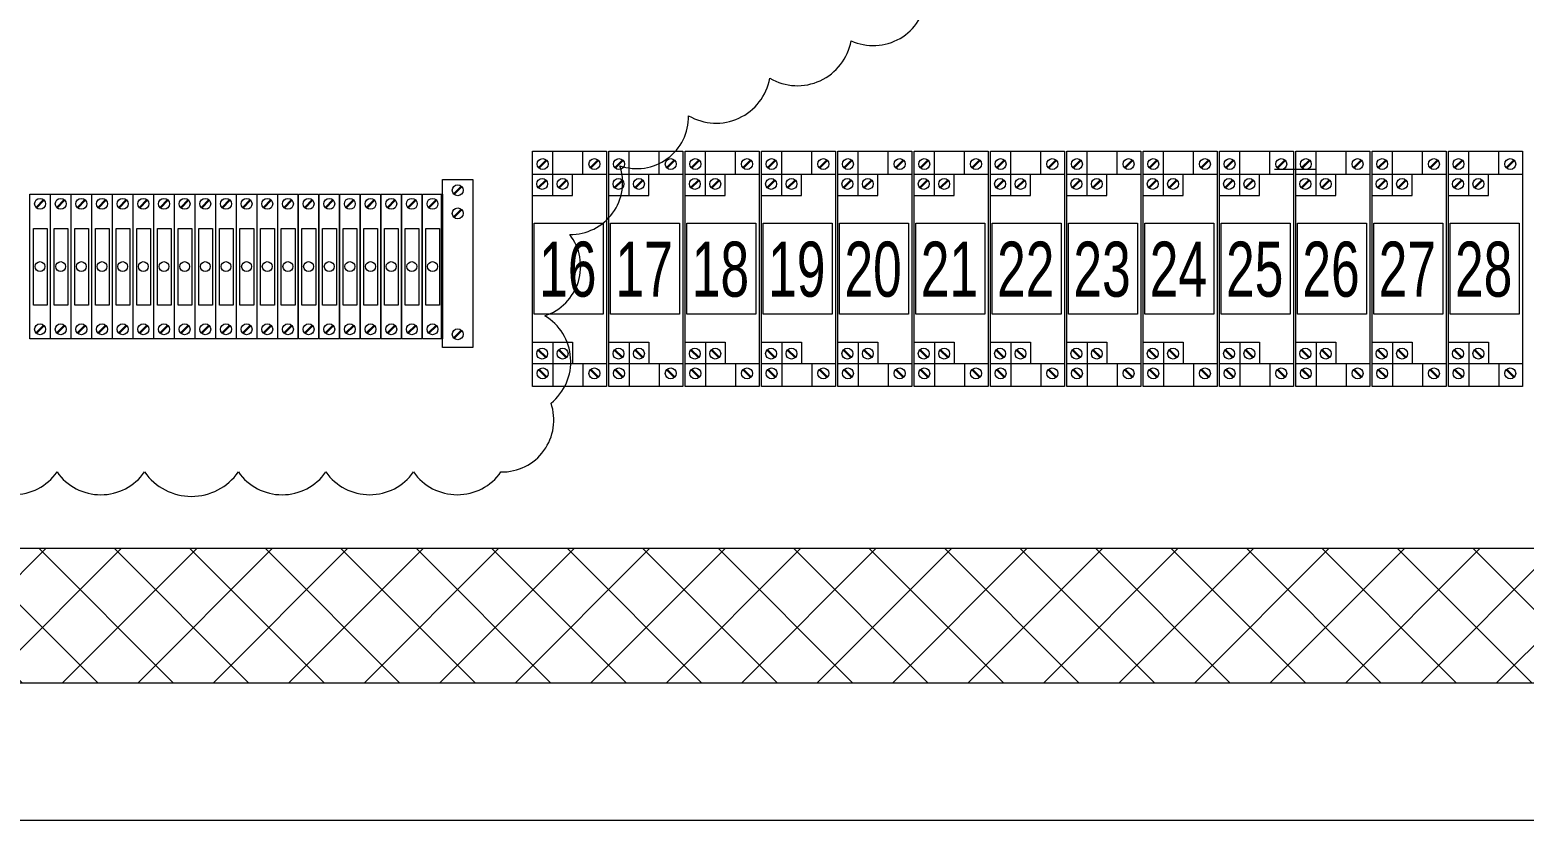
# Model space of a CAD drawing. Header units: millimetres. Extents: x 32626 to 72822, y 60047 to 123188.
# Drawn here: x 45107.3 to 45374, y 69076.9 to 69217.9 of the extents above; entities that cross this region are included whole.
import ezdxf

# ---------------------------------------------------------------- set-up
doc = ezdxf.new("R2010")
doc.units = ezdxf.units.MM
doc.header["$LTSCALE"] = 10
doc.layers.add('1轮廓实线层', color=7, linetype='Continuous', lineweight=18)
doc.layers.add('6文字层', color=3, linetype='Continuous', lineweight=18)
doc.styles.add('样式 1', font='SIMYOU.TTF', dxfattribs={"width": 0.75})

msp = doc.modelspace()

# ---------------------------------------------------------------- hatches: boundary and pattern name
at = {"layer": '1轮廓实线层'}
h = msp.add_hatch(dxfattribs=at)
h.set_pattern_fill('ANSI37', color=256, scale=3, style=0)
h.set_pattern_definition([(45, (13413.753, 2082.644), (-6.7351921, 6.7351921), []), (135, (13413.753, 2082.644), (-6.7351921, -6.7351921), [])])
h.paths.add_polyline_path([(44837.98, 69101.35), (44837.98, 69496.47), (45571.45, 69496.47), (45571.45, 69101.35)])
h.paths.add_polyline_path([(44861.4, 69473.08), (45548.03, 69473.08), (45548.03, 69365.07), (44861.4, 69365.07)], flags=16)
h.paths.add_polyline_path([(44861.38, 69341.07), (45548.05, 69341.07), (45548.05, 69251.07), (44861.38, 69251.07)], flags=16)
h.paths.add_polyline_path([(44861.38, 69227.07), (45548.05, 69227.07), (45548.05, 69125.35), (44861.38, 69125.35)], flags=16)

# ---------------------------------------------------------------- linework, layer by layer
at = {"layer": '1轮廓实线层', "lineweight": 13}
for p, q in [((45197.07, 69196.28), (45210.27, 69196.28)), ((45197.07, 69154.28), (45197.07, 69196.28)), ((45200.69, 69192.87), (45200.69, 69196.28)), ((45206.04, 69192.18), (45206.04, 69196.28)), ((45210.27, 69196.28), (45210.27, 69154.28)), ((45210.69, 69196.28), (45223.89, 69196.28)), ((45210.69, 69154.28), (45210.69, 69196.28)), ((45214.31, 69192.87), (45214.31, 69196.28)), ((45219.66, 69192.18), (45219.66, 69196.28)), ((45223.89, 69196.28), (45223.89, 69154.28)), ((45224.31, 69196.28), (45237.51, 69196.28)), ((45224.31, 69154.28), (45224.31, 69196.28)), ((45227.93, 69192.87), (45227.93, 69196.28)), ((45233.28, 69192.18), (45233.28, 69196.28)), ((45237.51, 69196.28), (45237.51, 69154.28)), ((45237.93, 69196.28), (45251.13, 69196.28)), ((45237.93, 69154.28), (45237.93, 69196.28)), ((45241.55, 69192.87), (45241.55, 69196.28)), ((45246.9, 69192.18), (45246.9, 69196.28)), ((45251.13, 69196.28), (45251.13, 69154.28)), ((45251.55, 69196.28), (45264.75, 69196.28)), ((45251.55, 69154.28), (45251.55, 69196.28)), ((45255.17, 69192.87), (45255.17, 69196.28)), ((45260.52, 69192.18), (45260.52, 69196.28)), ((45264.75, 69196.28), (45264.75, 69154.28)), ((45265.17, 69196.28), (45278.37, 69196.28)), ((45265.17, 69154.28), (45265.17, 69196.28)), ((45268.79, 69192.87), (45268.79, 69196.28)), ((45274.14, 69192.18), (45274.14, 69196.28)), ((45278.37, 69196.28), (45278.37, 69154.28)), ((45278.79, 69196.28), (45291.99, 69196.28)), ((45278.79, 69154.28), (45278.79, 69196.28)), ((45282.41, 69192.87), (45282.41, 69196.28)), ((45287.76, 69192.18), (45287.76, 69196.28)), ((45291.99, 69196.28), (45291.99, 69154.28)), ((45292.41, 69196.28), (45305.61, 69196.28)), ((45292.41, 69154.28), (45292.41, 69196.28)), ((45296.03, 69192.87), (45296.03, 69196.28)), ((45301.38, 69192.18), (45301.38, 69196.28)), ((45305.61, 69196.28), (45305.61, 69154.28)), ((45306.03, 69196.28), (45319.23, 69196.28)), ((45306.03, 69154.28), (45306.03, 69196.28)), ((45309.65, 69192.87), (45309.65, 69196.28)), ((45315, 69192.18), (45315, 69196.28)), ((45319.23, 69196.28), (45319.23, 69154.28)), ((45319.65, 69196.28), (45332.85, 69196.28)), ((45319.65, 69154.28), (45319.65, 69196.28)), ((45323.27, 69192.87), (45323.27, 69196.28)), ((45328.62, 69192.18), (45328.62, 69196.28)), ((45332.85, 69196.28), (45332.85, 69154.28)), ((45333.27, 69196.28), (45346.47, 69196.28)), ((45333.27, 69154.28), (45333.27, 69196.28)), ((45336.89, 69192.87), (45336.89, 69196.28)), ((45342.24, 69192.18), (45342.24, 69196.28)), ((45346.47, 69196.28), (45346.47, 69154.28)), ((45346.89, 69196.28), (45360.09, 69196.28)), ((45346.89, 69154.28), (45346.89, 69196.28)), ((45350.51, 69192.87), (45350.51, 69196.28)), ((45355.86, 69192.18), (45355.86, 69196.28)), ((45360.09, 69196.28), (45360.09, 69154.28)), ((45360.51, 69196.28), (45373.71, 69196.28)), ((45360.51, 69154.28), (45360.51, 69196.28)), ((45364.13, 69192.87), (45364.13, 69196.28)), ((45369.48, 69192.18), (45369.48, 69196.28)), ((45373.71, 69196.28), (45373.71, 69154.28)), ((45198.11, 69193.34), (45199.49, 69194.71)), ((45198.23, 69193.21), (45199.61, 69194.59)), ((45207.34, 69193.34), (45208.72, 69194.71)), ((45207.46, 69193.21), (45208.84, 69194.59)), ((45211.73, 69193.34), (45213.11, 69194.71)), ((45211.85, 69193.21), (45213.23, 69194.59)), ((45220.96, 69193.34), (45222.34, 69194.71)), ((45221.08, 69193.21), (45222.46, 69194.59)), ((45225.35, 69193.34), (45226.73, 69194.71)), ((45225.47, 69193.21), (45226.85, 69194.59)), ((45234.58, 69193.34), (45235.96, 69194.71)), ((45234.7, 69193.21), (45236.08, 69194.59)), ((45238.97, 69193.34), (45240.35, 69194.71)), ((45239.09, 69193.21), (45240.47, 69194.59)), ((45248.2, 69193.34), (45249.58, 69194.71)), ((45248.32, 69193.21), (45249.7, 69194.59)), ((45252.59, 69193.34), (45253.97, 69194.71)), ((45252.71, 69193.21), (45254.09, 69194.59)), ((45261.82, 69193.34), (45263.2, 69194.71)), ((45261.94, 69193.21), (45263.32, 69194.59)), ((45266.21, 69193.34), (45267.59, 69194.71)), ((45266.33, 69193.21), (45267.71, 69194.59)), ((45275.44, 69193.34), (45276.82, 69194.71)), ((45275.56, 69193.21), (45276.94, 69194.59)), ((45279.83, 69193.34), (45281.21, 69194.71)), ((45279.95, 69193.21), (45281.33, 69194.59)), ((45289.06, 69193.34), (45290.44, 69194.71)), ((45289.18, 69193.21), (45290.56, 69194.59)), ((45293.45, 69193.34), (45294.83, 69194.71)), ((45293.57, 69193.21), (45294.95, 69194.59)), ((45302.68, 69193.34), (45304.06, 69194.71)), ((45302.8, 69193.21), (45304.18, 69194.59)), ((45307.07, 69193.34), (45308.45, 69194.71)), ((45307.19, 69193.21), (45308.57, 69194.59)), ((45316.3, 69193.34), (45317.68, 69194.71)), ((45316.42, 69193.21), (45317.8, 69194.59)), ((45320.69, 69193.34), (45322.07, 69194.71)), ((45320.81, 69193.21), (45322.19, 69194.59)), ((45329.92, 69193.34), (45331.3, 69194.71)), ((45330.04, 69193.21), (45331.42, 69194.59)), ((45334.31, 69193.34), (45335.69, 69194.71)), ((45334.43, 69193.21), (45335.81, 69194.59)), ((45343.54, 69193.34), (45344.92, 69194.71)), ((45343.66, 69193.21), (45345.04, 69194.59)), ((45347.93, 69193.34), (45349.31, 69194.71)), ((45348.05, 69193.21), (45349.43, 69194.59)), ((45357.16, 69193.34), (45358.54, 69194.71)), ((45357.28, 69193.21), (45358.66, 69194.59)), ((45361.55, 69193.34), (45362.93, 69194.71)), ((45361.67, 69193.21), (45363.05, 69194.59)), ((45370.78, 69193.34), (45372.16, 69194.71)), ((45370.9, 69193.21), (45372.28, 69194.59)), ((45181, 69191.21), (45186.4, 69191.21)), ((45181, 69161.21), (45181, 69191.21)), ((45186.4, 69191.21), (45186.4, 69161.21)), ((45197.07, 69192.18), (45210.27, 69192.18)), ((45198.02, 69189.79), (45199.4, 69191.17)), ((45198.14, 69189.67), (45199.52, 69191.05)), ((45200.69, 69188.37), (45200.69, 69192.87)), ((45201.66, 69189.79), (45203.04, 69191.17)), ((45201.78, 69189.67), (45203.16, 69191.05)), ((45204.19, 69188.37), (45204.19, 69192.18)), ((45210.69, 69192.18), (45223.89, 69192.18)), ((45211.64, 69189.79), (45213.02, 69191.17)), ((45211.76, 69189.67), (45213.14, 69191.05)), ((45214.31, 69188.37), (45214.31, 69192.87)), ((45215.28, 69189.79), (45216.66, 69191.17)), ((45215.4, 69189.67), (45216.78, 69191.05)), ((45217.81, 69188.37), (45217.81, 69192.18)), ((45224.31, 69192.18), (45237.51, 69192.18)), ((45225.26, 69189.79), (45226.64, 69191.17)), ((45225.38, 69189.67), (45226.76, 69191.05)), ((45227.93, 69188.37), (45227.93, 69192.87)), ((45228.9, 69189.79), (45230.28, 69191.17)), ((45229.02, 69189.67), (45230.4, 69191.05)), ((45231.43, 69188.37), (45231.43, 69192.18)), ((45237.93, 69192.18), (45251.13, 69192.18)), ((45238.88, 69189.79), (45240.26, 69191.17)), ((45239, 69189.67), (45240.38, 69191.05)), ((45241.55, 69188.37), (45241.55, 69192.87)), ((45242.52, 69189.79), (45243.9, 69191.17)), ((45242.64, 69189.67), (45244.02, 69191.05)), ((45245.05, 69188.37), (45245.05, 69192.18)), ((45251.55, 69192.18), (45264.75, 69192.18)), ((45252.5, 69189.79), (45253.88, 69191.17)), ((45252.62, 69189.67), (45254, 69191.05)), ((45255.17, 69188.37), (45255.17, 69192.87)), ((45256.14, 69189.79), (45257.52, 69191.17)), ((45256.26, 69189.67), (45257.64, 69191.05)), ((45258.67, 69188.37), (45258.67, 69192.18)), ((45265.17, 69192.18), (45278.37, 69192.18)), ((45266.12, 69189.79), (45267.5, 69191.17)), ((45266.24, 69189.67), (45267.62, 69191.05)), ((45268.79, 69188.37), (45268.79, 69192.87)), ((45269.76, 69189.79), (45271.14, 69191.17)), ((45269.88, 69189.67), (45271.26, 69191.05)), ((45272.29, 69188.37), (45272.29, 69192.18)), ((45278.79, 69192.18), (45291.99, 69192.18)), ((45279.74, 69189.79), (45281.12, 69191.17)), ((45279.86, 69189.67), (45281.24, 69191.05)), ((45282.41, 69188.37), (45282.41, 69192.87)), ((45283.38, 69189.79), (45284.76, 69191.17)), ((45283.5, 69189.67), (45284.88, 69191.05)), ((45285.91, 69188.37), (45285.91, 69192.18)), ((45292.41, 69192.18), (45305.61, 69192.18)), ((45293.36, 69189.79), (45294.74, 69191.17)), ((45293.48, 69189.67), (45294.86, 69191.05)), ((45296.03, 69188.37), (45296.03, 69192.87)), ((45297, 69189.79), (45298.38, 69191.17)), ((45297.12, 69189.67), (45298.5, 69191.05)), ((45299.53, 69188.37), (45299.53, 69192.18)), ((45306.03, 69192.18), (45319.23, 69192.18)), ((45306.98, 69189.79), (45308.36, 69191.17)), ((45307.1, 69189.67), (45308.48, 69191.05)), ((45309.65, 69188.37), (45309.65, 69192.87)), ((45310.62, 69189.79), (45312, 69191.17)), ((45310.74, 69189.67), (45312.12, 69191.05)), ((45313.15, 69188.37), (45313.15, 69192.18)), ((45319.65, 69192.18), (45332.85, 69192.18)), ((45320.6, 69189.79), (45321.98, 69191.17)), ((45320.72, 69189.67), (45322.1, 69191.05)), ((45323.27, 69188.37), (45323.27, 69192.87)), ((45324.24, 69189.79), (45325.62, 69191.17)), ((45324.36, 69189.67), (45325.74, 69191.05)), ((45326.78, 69188.37), (45326.78, 69192.18)), ((45334.89, 69192.96), (45329.49, 69192.96)), ((45335.64, 69192.96), (45330.24, 69192.96)), ((45336.86, 69192.96), (45331.46, 69192.96)), ((45333.27, 69192.18), (45346.47, 69192.18)), ((45334.22, 69189.79), (45335.6, 69191.17)), ((45334.34, 69189.67), (45335.72, 69191.05)), ((45336.89, 69188.37), (45336.89, 69192.87)), ((45337.86, 69189.79), (45339.24, 69191.17)), ((45337.98, 69189.67), (45339.36, 69191.05)), ((45340.4, 69188.37), (45340.4, 69192.18)), ((45346.89, 69192.18), (45360.09, 69192.18)), ((45347.84, 69189.79), (45349.22, 69191.17)), ((45347.96, 69189.67), (45349.34, 69191.05)), ((45350.51, 69188.37), (45350.51, 69192.87)), ((45351.48, 69189.79), (45352.86, 69191.17)), ((45351.6, 69189.67), (45352.98, 69191.05)), ((45354.02, 69188.37), (45354.02, 69192.18)), ((45360.51, 69192.18), (45373.71, 69192.18)), ((45361.46, 69189.79), (45362.84, 69191.17)), ((45361.58, 69189.67), (45362.96, 69191.05)), ((45364.13, 69188.37), (45364.13, 69192.87)), ((45365.1, 69189.79), (45366.48, 69191.17)), ((45365.22, 69189.67), (45366.6, 69191.05)), ((45367.64, 69188.37), (45367.64, 69192.18)), ((45107.36, 69162.77), (45107.36, 69188.57)), ((45107.36, 69188.57), (45110.96, 69188.57)), ((45107.36, 69162.77), (45107.36, 69188.57)), ((45110.96, 69188.57), (45110.96, 69162.77)), ((45111.05, 69188.57), (45114.65, 69188.57)), ((45111.05, 69162.77), (45111.05, 69188.57)), ((45114.65, 69188.57), (45114.65, 69162.77)), ((45114.73, 69188.57), (45118.33, 69188.57)), ((45114.73, 69162.77), (45114.73, 69188.57)), ((45118.33, 69188.57), (45118.33, 69162.77)), ((45118.42, 69188.57), (45122.02, 69188.57)), ((45118.42, 69162.77), (45118.42, 69188.57)), ((45122.02, 69188.57), (45122.02, 69162.77)), ((45122.11, 69188.57), (45125.71, 69188.57)), ((45122.11, 69162.77), (45122.11, 69188.57)), ((45125.71, 69188.57), (45125.71, 69162.77)), ((45125.79, 69188.57), (45129.39, 69188.57)), ((45125.79, 69162.77), (45125.79, 69188.57)), ((45129.39, 69188.57), (45129.39, 69162.77)), ((45129.48, 69188.57), (45133.08, 69188.57)), ((45129.48, 69162.77), (45129.48, 69188.57)), ((45133.08, 69188.57), (45133.08, 69162.77)), ((45133.16, 69188.57), (45136.76, 69188.57)), ((45133.16, 69162.77), (45133.16, 69188.57)), ((45136.76, 69188.57), (45136.76, 69162.77)), ((45136.85, 69188.57), (45140.45, 69188.57)), ((45136.85, 69162.77), (45136.85, 69188.57)), ((45140.45, 69188.57), (45140.45, 69162.77)), ((45140.54, 69188.57), (45144.14, 69188.57)), ((45140.54, 69162.77), (45140.54, 69188.57)), ((45144.14, 69188.57), (45144.14, 69162.77)), ((45144.22, 69188.57), (45147.82, 69188.57)), ((45144.22, 69162.77), (45144.22, 69188.57)), ((45147.82, 69188.57), (45147.82, 69162.77)), ((45147.91, 69188.57), (45151.51, 69188.57)), ((45147.91, 69162.77), (45147.91, 69188.57)), ((45151.51, 69188.57), (45151.51, 69162.77)), ((45151.59, 69188.57), (45155.19, 69188.57)), ((45151.59, 69162.77), (45151.59, 69188.57)), ((45155.19, 69188.57), (45155.19, 69162.77)), ((45155.28, 69188.57), (45158.88, 69188.57)), ((45155.28, 69162.77), (45155.28, 69188.57)), ((45158.88, 69188.57), (45158.88, 69162.77)), ((45158.97, 69188.57), (45162.57, 69188.57)), ((45158.97, 69162.77), (45158.97, 69188.57)), ((45162.57, 69188.57), (45162.57, 69162.77)), ((45162.65, 69188.57), (45166.25, 69188.57)), ((45162.65, 69162.77), (45162.65, 69188.57)), ((45166.25, 69188.57), (45166.25, 69162.77)), ((45166.34, 69188.57), (45169.94, 69188.57)), ((45166.34, 69162.77), (45166.34, 69188.57)), ((45169.94, 69188.57), (45169.94, 69162.77)), ((45170.03, 69188.57), (45173.63, 69188.57)), ((45170.03, 69162.77), (45170.03, 69188.57)), ((45173.63, 69188.57), (45173.63, 69162.77)), ((45173.71, 69188.57), (45177.31, 69188.57)), ((45173.71, 69162.77), (45173.71, 69188.57)), ((45177.31, 69188.57), (45177.31, 69162.77)), ((45177.4, 69188.57), (45181, 69188.57)), ((45177.4, 69162.77), (45177.4, 69188.57)), ((45180.8, 69162.77), (45180.8, 69188.57)), ((45181, 69188.57), (45181, 69162.77)), ((45182.95, 69188.65), (45184.33, 69190.03)), ((45183.07, 69188.53), (45184.45, 69189.91)), ((45197.07, 69188.37), (45204.19, 69188.37)), ((45210.69, 69188.37), (45217.81, 69188.37)), ((45224.31, 69188.37), (45231.43, 69188.37)), ((45237.93, 69188.37), (45245.05, 69188.37)), ((45251.55, 69188.37), (45258.67, 69188.37)), ((45265.17, 69188.37), (45272.29, 69188.37)), ((45278.79, 69188.37), (45285.91, 69188.37)), ((45292.41, 69188.37), (45299.53, 69188.37)), ((45306.03, 69188.37), (45313.15, 69188.37)), ((45319.65, 69188.37), (45326.78, 69188.37)), ((45333.27, 69188.37), (45340.4, 69188.37)), ((45346.89, 69188.37), (45354.02, 69188.37)), ((45360.51, 69188.37), (45367.64, 69188.37)), ((45108.41, 69186.23), (45109.79, 69187.61)), ((45108.53, 69186.11), (45109.91, 69187.49)), ((45112.1, 69186.23), (45113.48, 69187.61)), ((45112.22, 69186.11), (45113.6, 69187.49)), ((45115.78, 69186.23), (45117.16, 69187.61)), ((45115.9, 69186.11), (45117.28, 69187.49)), ((45119.47, 69186.23), (45120.85, 69187.61)), ((45119.59, 69186.11), (45120.97, 69187.49)), ((45123.16, 69186.23), (45124.53, 69187.61)), ((45123.28, 69186.11), (45124.66, 69187.49)), ((45126.84, 69186.23), (45128.22, 69187.61)), ((45126.96, 69186.11), (45128.34, 69187.49)), ((45130.53, 69186.23), (45131.91, 69187.61)), ((45130.65, 69186.11), (45132.03, 69187.49)), ((45134.21, 69186.23), (45135.59, 69187.61)), ((45134.34, 69186.11), (45135.71, 69187.49)), ((45137.9, 69186.23), (45139.28, 69187.61)), ((45138.02, 69186.11), (45139.4, 69187.49)), ((45141.59, 69186.23), (45142.97, 69187.61)), ((45141.71, 69186.11), (45143.09, 69187.49)), ((45145.27, 69186.23), (45146.65, 69187.61)), ((45145.39, 69186.11), (45146.77, 69187.49)), ((45148.96, 69186.23), (45150.34, 69187.61)), ((45149.08, 69186.11), (45150.46, 69187.49)), ((45152.64, 69186.23), (45154.02, 69187.61)), ((45152.77, 69186.11), (45154.14, 69187.49)), ((45156.33, 69186.23), (45157.71, 69187.61)), ((45156.45, 69186.11), (45157.83, 69187.49)), ((45160.02, 69186.23), (45161.4, 69187.61)), ((45160.14, 69186.11), (45161.52, 69187.49)), ((45163.7, 69186.23), (45165.08, 69187.61)), ((45163.82, 69186.11), (45165.2, 69187.49)), ((45167.39, 69186.23), (45168.77, 69187.61)), ((45167.51, 69186.11), (45168.89, 69187.49)), ((45171.08, 69186.23), (45172.45, 69187.61)), ((45171.2, 69186.11), (45172.58, 69187.49)), ((45174.76, 69186.23), (45176.14, 69187.61)), ((45174.88, 69186.11), (45176.26, 69187.49)), ((45178.45, 69186.23), (45179.83, 69187.61)), ((45178.57, 69186.11), (45179.95, 69187.49)), ((45182.95, 69184.53), (45184.33, 69185.9)), ((45183.07, 69184.4), (45184.45, 69185.78)), ((45108.41, 69163.85), (45109.79, 69165.23)), ((45108.53, 69163.73), (45109.91, 69165.11)), ((45112.1, 69163.85), (45113.48, 69165.23)), ((45112.22, 69163.73), (45113.6, 69165.11)), ((45115.78, 69163.85), (45117.16, 69165.23)), ((45115.9, 69163.73), (45117.28, 69165.11)), ((45119.47, 69163.85), (45120.85, 69165.23)), ((45119.59, 69163.73), (45120.97, 69165.11)), ((45123.16, 69163.85), (45124.53, 69165.23)), ((45123.28, 69163.73), (45124.66, 69165.11)), ((45126.84, 69163.85), (45128.22, 69165.23)), ((45126.96, 69163.73), (45128.34, 69165.11)), ((45130.53, 69163.85), (45131.91, 69165.23)), ((45130.65, 69163.73), (45132.03, 69165.11)), ((45134.21, 69163.85), (45135.59, 69165.23)), ((45134.34, 69163.73), (45135.71, 69165.11)), ((45137.9, 69163.85), (45139.28, 69165.23)), ((45138.02, 69163.73), (45139.4, 69165.11)), ((45141.59, 69163.85), (45142.97, 69165.23)), ((45141.71, 69163.73), (45143.09, 69165.11)), ((45145.27, 69163.85), (45146.65, 69165.23)), ((45145.39, 69163.73), (45146.77, 69165.11)), ((45148.96, 69163.85), (45150.34, 69165.23)), ((45149.08, 69163.73), (45150.46, 69165.11)), ((45152.64, 69163.85), (45154.02, 69165.23)), ((45152.77, 69163.73), (45154.14, 69165.11)), ((45156.33, 69163.85), (45157.71, 69165.23)), ((45156.45, 69163.73), (45157.83, 69165.11)), ((45160.02, 69163.85), (45161.4, 69165.23)), ((45160.14, 69163.73), (45161.52, 69165.11)), ((45163.7, 69163.85), (45165.08, 69165.23)), ((45163.82, 69163.73), (45165.2, 69165.11)), ((45167.39, 69163.85), (45168.77, 69165.23)), ((45167.51, 69163.73), (45168.89, 69165.11)), ((45171.08, 69163.85), (45172.45, 69165.23)), ((45171.2, 69163.73), (45172.58, 69165.11)), ((45174.76, 69163.85), (45176.14, 69165.23)), ((45174.88, 69163.73), (45176.26, 69165.11)), ((45178.45, 69163.85), (45179.83, 69165.23)), ((45178.57, 69163.73), (45179.95, 69165.11)), ((45182.95, 69162.96), (45184.33, 69164.34)), ((45183.07, 69162.84), (45184.45, 69164.22)), ((45110.96, 69162.77), (45107.36, 69162.77)), ((45114.65, 69162.77), (45111.05, 69162.77)), ((45118.33, 69162.77), (45114.73, 69162.77)), ((45122.02, 69162.77), (45118.42, 69162.77)), ((45125.71, 69162.77), (45122.11, 69162.77)), ((45129.39, 69162.77), (45125.79, 69162.77)), ((45133.08, 69162.77), (45129.48, 69162.77)), ((45136.76, 69162.77), (45133.16, 69162.77)), ((45140.45, 69162.77), (45136.85, 69162.77)), ((45144.14, 69162.77), (45140.54, 69162.77)), ((45147.82, 69162.77), (45144.22, 69162.77)), ((45151.51, 69162.77), (45147.91, 69162.77)), ((45155.19, 69162.77), (45151.59, 69162.77)), ((45158.88, 69162.77), (45155.28, 69162.77)), ((45162.57, 69162.77), (45158.97, 69162.77)), ((45166.25, 69162.77), (45162.65, 69162.77)), ((45169.94, 69162.77), (45166.34, 69162.77)), ((45173.63, 69162.77), (45170.03, 69162.77)), ((45177.31, 69162.77), (45173.71, 69162.77)), ((45181, 69162.77), (45177.4, 69162.77)), ((45197.07, 69162.19), (45204.19, 69162.19)), ((45200.69, 69162.19), (45200.69, 69157.69)), ((45204.19, 69162.19), (45204.19, 69158.38)), ((45210.69, 69162.19), (45217.81, 69162.19)), ((45214.31, 69162.19), (45214.31, 69157.69)), ((45217.81, 69162.19), (45217.81, 69158.38)), ((45224.31, 69162.19), (45231.43, 69162.19)), ((45227.93, 69162.19), (45227.93, 69157.69)), ((45231.43, 69162.19), (45231.43, 69158.38)), ((45237.93, 69162.19), (45245.05, 69162.19)), ((45241.55, 69162.19), (45241.55, 69157.69)), ((45245.05, 69162.19), (45245.05, 69158.38)), ((45251.55, 69162.19), (45258.67, 69162.19)), ((45255.17, 69162.19), (45255.17, 69157.69)), ((45258.67, 69162.19), (45258.67, 69158.38)), ((45265.17, 69162.19), (45272.29, 69162.19)), ((45268.79, 69162.19), (45268.79, 69157.69)), ((45272.29, 69162.19), (45272.29, 69158.38)), ((45278.79, 69162.19), (45285.91, 69162.19)), ((45282.41, 69162.19), (45282.41, 69157.69)), ((45285.91, 69162.19), (45285.91, 69158.38)), ((45292.41, 69162.19), (45299.53, 69162.19)), ((45296.03, 69162.19), (45296.03, 69157.69)), ((45299.53, 69162.19), (45299.53, 69158.38)), ((45306.03, 69162.19), (45313.15, 69162.19)), ((45309.65, 69162.19), (45309.65, 69157.69)), ((45313.15, 69162.19), (45313.15, 69158.38)), ((45319.65, 69162.19), (45326.78, 69162.19)), ((45323.27, 69162.19), (45323.27, 69157.69)), ((45326.78, 69162.19), (45326.78, 69158.38)), ((45333.27, 69162.19), (45340.4, 69162.19)), ((45336.89, 69162.19), (45336.89, 69157.69)), ((45340.4, 69162.19), (45340.4, 69158.38)), ((45346.89, 69162.19), (45354.02, 69162.19)), ((45350.51, 69162.19), (45350.51, 69157.69)), ((45354.02, 69162.19), (45354.02, 69158.38)), ((45360.51, 69162.19), (45367.64, 69162.19)), ((45364.13, 69162.19), (45364.13, 69157.69)), ((45367.64, 69162.19), (45367.64, 69158.38)), ((45186.4, 69161.21), (45181, 69161.21)), ((45198.02, 69160.77), (45199.4, 69159.39)), ((45198.14, 69160.89), (45199.52, 69159.51)), ((45201.66, 69160.77), (45203.04, 69159.39)), ((45201.78, 69160.89), (45203.16, 69159.51)), ((45211.64, 69160.77), (45213.02, 69159.39)), ((45211.76, 69160.89), (45213.14, 69159.51)), ((45215.28, 69160.77), (45216.66, 69159.39)), ((45215.4, 69160.89), (45216.78, 69159.51)), ((45225.26, 69160.77), (45226.64, 69159.39)), ((45225.38, 69160.89), (45226.76, 69159.51)), ((45228.9, 69160.77), (45230.28, 69159.39)), ((45229.02, 69160.89), (45230.4, 69159.51)), ((45238.88, 69160.77), (45240.26, 69159.39)), ((45239, 69160.89), (45240.38, 69159.51)), ((45242.52, 69160.77), (45243.9, 69159.39)), ((45242.64, 69160.89), (45244.02, 69159.51)), ((45252.5, 69160.77), (45253.88, 69159.39)), ((45252.62, 69160.89), (45254, 69159.51)), ((45256.14, 69160.77), (45257.52, 69159.39)), ((45256.26, 69160.89), (45257.64, 69159.51)), ((45266.12, 69160.77), (45267.5, 69159.39)), ((45266.24, 69160.89), (45267.62, 69159.51)), ((45269.76, 69160.77), (45271.14, 69159.39)), ((45269.88, 69160.89), (45271.26, 69159.51)), ((45279.74, 69160.77), (45281.12, 69159.39)), ((45279.86, 69160.89), (45281.24, 69159.51)), ((45283.38, 69160.77), (45284.76, 69159.39)), ((45283.5, 69160.89), (45284.88, 69159.51)), ((45293.36, 69160.77), (45294.74, 69159.39)), ((45293.48, 69160.89), (45294.86, 69159.51)), ((45297, 69160.77), (45298.38, 69159.39)), ((45297.12, 69160.89), (45298.5, 69159.51)), ((45306.98, 69160.77), (45308.36, 69159.39)), ((45307.1, 69160.89), (45308.48, 69159.51)), ((45310.62, 69160.77), (45312, 69159.39)), ((45310.74, 69160.89), (45312.12, 69159.51)), ((45320.6, 69160.77), (45321.98, 69159.39)), ((45320.72, 69160.89), (45322.1, 69159.51)), ((45324.24, 69160.77), (45325.62, 69159.39)), ((45324.36, 69160.89), (45325.74, 69159.51)), ((45334.22, 69160.77), (45335.6, 69159.39)), ((45334.34, 69160.89), (45335.72, 69159.51)), ((45337.86, 69160.77), (45339.24, 69159.39)), ((45337.98, 69160.89), (45339.36, 69159.51)), ((45347.84, 69160.77), (45349.22, 69159.39)), ((45347.96, 69160.89), (45349.34, 69159.51)), ((45351.48, 69160.77), (45352.86, 69159.39)), ((45351.6, 69160.89), (45352.98, 69159.51)), ((45361.46, 69160.77), (45362.84, 69159.39)), ((45361.58, 69160.89), (45362.96, 69159.51)), ((45365.1, 69160.77), (45366.48, 69159.39)), ((45365.22, 69160.89), (45366.6, 69159.51)), ((45197.07, 69158.38), (45210.27, 69158.38)), ((45198.11, 69157.22), (45199.49, 69155.85)), ((45198.23, 69157.35), (45199.61, 69155.97)), ((45200.69, 69157.69), (45200.69, 69154.28)), ((45206.04, 69158.38), (45206.04, 69154.28)), ((45207.34, 69157.22), (45208.72, 69155.85)), ((45207.46, 69157.35), (45208.84, 69155.97)), ((45210.69, 69158.38), (45223.89, 69158.38)), ((45211.73, 69157.22), (45213.11, 69155.85)), ((45211.85, 69157.35), (45213.23, 69155.97)), ((45214.31, 69157.69), (45214.31, 69154.28)), ((45219.66, 69158.38), (45219.66, 69154.28)), ((45220.96, 69157.22), (45222.34, 69155.85)), ((45221.08, 69157.35), (45222.46, 69155.97)), ((45224.31, 69158.38), (45237.51, 69158.38)), ((45225.35, 69157.22), (45226.73, 69155.85)), ((45225.47, 69157.35), (45226.85, 69155.97)), ((45227.93, 69157.69), (45227.93, 69154.28)), ((45233.28, 69158.38), (45233.28, 69154.28)), ((45234.58, 69157.22), (45235.96, 69155.85)), ((45234.7, 69157.35), (45236.08, 69155.97)), ((45237.93, 69158.38), (45251.13, 69158.38)), ((45238.97, 69157.22), (45240.35, 69155.85)), ((45239.09, 69157.35), (45240.47, 69155.97)), ((45241.55, 69157.69), (45241.55, 69154.28)), ((45246.9, 69158.38), (45246.9, 69154.28)), ((45248.2, 69157.22), (45249.58, 69155.85)), ((45248.32, 69157.35), (45249.7, 69155.97)), ((45251.55, 69158.38), (45264.75, 69158.38)), ((45252.59, 69157.22), (45253.97, 69155.85)), ((45252.71, 69157.35), (45254.09, 69155.97)), ((45255.17, 69157.69), (45255.17, 69154.28)), ((45260.52, 69158.38), (45260.52, 69154.28)), ((45261.82, 69157.22), (45263.2, 69155.85)), ((45261.94, 69157.35), (45263.32, 69155.97)), ((45265.17, 69158.38), (45278.37, 69158.38)), ((45266.21, 69157.22), (45267.59, 69155.85)), ((45266.33, 69157.35), (45267.71, 69155.97)), ((45268.79, 69157.69), (45268.79, 69154.28)), ((45274.14, 69158.38), (45274.14, 69154.28)), ((45275.44, 69157.22), (45276.82, 69155.85)), ((45275.56, 69157.35), (45276.94, 69155.97)), ((45278.79, 69158.38), (45291.99, 69158.38)), ((45279.83, 69157.22), (45281.21, 69155.85)), ((45279.95, 69157.35), (45281.33, 69155.97)), ((45282.41, 69157.69), (45282.41, 69154.28)), ((45287.76, 69158.38), (45287.76, 69154.28)), ((45289.06, 69157.22), (45290.44, 69155.85)), ((45289.18, 69157.35), (45290.56, 69155.97)), ((45292.41, 69158.38), (45305.61, 69158.38)), ((45293.45, 69157.22), (45294.83, 69155.85)), ((45293.57, 69157.35), (45294.95, 69155.97)), ((45296.03, 69157.69), (45296.03, 69154.28)), ((45301.38, 69158.38), (45301.38, 69154.28)), ((45302.68, 69157.22), (45304.06, 69155.85)), ((45302.8, 69157.35), (45304.18, 69155.97)), ((45306.03, 69158.38), (45319.23, 69158.38)), ((45307.07, 69157.22), (45308.45, 69155.85)), ((45307.19, 69157.35), (45308.57, 69155.97)), ((45309.65, 69157.69), (45309.65, 69154.28)), ((45315, 69158.38), (45315, 69154.28)), ((45316.3, 69157.22), (45317.68, 69155.85)), ((45316.42, 69157.35), (45317.8, 69155.97)), ((45319.65, 69158.38), (45332.85, 69158.38)), ((45320.69, 69157.22), (45322.07, 69155.85)), ((45320.81, 69157.35), (45322.19, 69155.97)), ((45323.27, 69157.69), (45323.27, 69154.28)), ((45328.62, 69158.38), (45328.62, 69154.28)), ((45329.92, 69157.22), (45331.3, 69155.85)), ((45330.04, 69157.35), (45331.42, 69155.97)), ((45333.27, 69158.38), (45346.47, 69158.38)), ((45334.31, 69157.22), (45335.69, 69155.85)), ((45334.43, 69157.35), (45335.81, 69155.97)), ((45336.89, 69157.69), (45336.89, 69154.28)), ((45342.24, 69158.38), (45342.24, 69154.28)), ((45343.54, 69157.22), (45344.92, 69155.85)), ((45343.66, 69157.35), (45345.04, 69155.97)), ((45346.89, 69158.38), (45360.09, 69158.38)), ((45347.93, 69157.22), (45349.31, 69155.85)), ((45348.05, 69157.35), (45349.43, 69155.97)), ((45350.51, 69157.69), (45350.51, 69154.28)), ((45355.86, 69158.38), (45355.86, 69154.28)), ((45357.16, 69157.22), (45358.54, 69155.85)), ((45357.28, 69157.35), (45358.66, 69155.97)), ((45360.51, 69158.38), (45373.71, 69158.38)), ((45361.55, 69157.22), (45362.93, 69155.85)), ((45361.67, 69157.35), (45363.05, 69155.97)), ((45364.13, 69157.69), (45364.13, 69154.28)), ((45369.48, 69158.38), (45369.48, 69154.28)), ((45370.78, 69157.22), (45372.16, 69155.85)), ((45370.9, 69157.35), (45372.28, 69155.97)), ((45210.27, 69154.28), (45197.07, 69154.28)), ((45223.89, 69154.28), (45210.69, 69154.28)), ((45237.51, 69154.28), (45224.31, 69154.28)), ((45251.13, 69154.28), (45237.93, 69154.28)), ((45264.75, 69154.28), (45251.55, 69154.28)), ((45278.37, 69154.28), (45265.17, 69154.28)), ((45291.99, 69154.28), (45278.79, 69154.28)), ((45305.61, 69154.28), (45292.41, 69154.28)), ((45319.23, 69154.28), (45306.03, 69154.28)), ((45332.85, 69154.28), (45319.65, 69154.28)), ((45346.47, 69154.28), (45333.27, 69154.28)), ((45360.09, 69154.28), (45346.89, 69154.28)), ((45373.71, 69154.28), (45360.51, 69154.28))]:
    msp.add_line(p, q, dxfattribs=at)
at = {"layer": '1轮廓实线层'}
for p, q in [((45548.05, 69125.35), (44861.38, 69125.35)), ((45571.45, 69101.35), (44837.98, 69101.35)), ((44808.71, 69076.91), (45600.71, 69076.91))]:
    msp.add_line(p, q, dxfattribs=at)
at = {"layer": '1轮廓实线层', "color": 1}
msp.add_lwpolyline([(45096.57, 69139.03, 0.520567), (45112.19, 69139.03, 0.520567), (45112.19, 69139.03, 0.520567), (45127.82, 69139.03, 0.520567), (45127.82, 69139.03, 0.520567), (45144.55, 69139.03, 0.520567), (45144.55, 69139.03, 0.520567), (45160.18, 69139.03, 0.520567), (45160.18, 69139.03, 0.520567), (45175.8, 69139.03, 0.520567), (45175.8, 69139.03, 0.520567), (45191.42, 69139.03, 0.520567), (45191.42, 69139.03, 0.520567), (45200.35, 69151.29, 0.520567), (45200.35, 69151.29, 0.520567), (45199.23, 69166.9, 0.520567), (45199.23, 69166.9, 0.520567), (45203.69, 69181.4, 0.520567), (45203.69, 69181.4, 0.520567), (45212.62, 69193.66, 0.520567), (45212.62, 69193.66, 0.520567), (45224.9, 69202.58, 0.520567), (45224.9, 69202.58, 0.520567), (45239.4, 69209.27, 0.520567), (45239.4, 69209.27, 0.520567), (45253.91, 69215.96, 0.520567), (45253.91, 69215.96, 0.520567), (45267.3, 69223.77, 0.520567)], format="xyb", dxfattribs=at)
at = {"layer": '1轮廓实线层', "lineweight": 13}
for points in [[(45197.36, 69183.39), (45209.67, 69183.39), (45209.67, 69167.17), (45197.36, 69167.17)], [(45210.98, 69183.39), (45223.29, 69183.39), (45223.29, 69167.17), (45210.98, 69167.17)], [(45224.6, 69183.39), (45236.91, 69183.39), (45236.91, 69167.17), (45224.6, 69167.17)], [(45238.22, 69183.39), (45250.53, 69183.39), (45250.53, 69167.17), (45238.22, 69167.17)], [(45251.84, 69183.39), (45264.15, 69183.39), (45264.15, 69167.17), (45251.84, 69167.17)], [(45265.46, 69183.39), (45277.77, 69183.39), (45277.77, 69167.17), (45265.46, 69167.17)], [(45279.08, 69183.39), (45291.39, 69183.39), (45291.39, 69167.17), (45279.08, 69167.17)], [(45292.7, 69183.39), (45305.01, 69183.39), (45305.01, 69167.17), (45292.7, 69167.17)], [(45306.32, 69183.39), (45318.63, 69183.39), (45318.63, 69167.17), (45306.32, 69167.17)], [(45319.94, 69183.39), (45332.25, 69183.39), (45332.25, 69167.17), (45319.94, 69167.17)], [(45333.56, 69183.39), (45345.87, 69183.39), (45345.87, 69167.17), (45333.56, 69167.17)], [(45347.18, 69183.39), (45359.49, 69183.39), (45359.49, 69167.17), (45347.18, 69167.17)], [(45360.8, 69183.39), (45373.11, 69183.39), (45373.11, 69167.17), (45360.8, 69167.17)], [(45107.98, 69182.47), (45110.43, 69182.47), (45110.43, 69168.81), (45107.98, 69168.81)], [(45111.67, 69182.47), (45114.12, 69182.47), (45114.12, 69168.81), (45111.67, 69168.81)], [(45115.35, 69182.47), (45117.8, 69182.47), (45117.8, 69168.81), (45115.35, 69168.81)], [(45119.04, 69182.47), (45121.49, 69182.47), (45121.49, 69168.81), (45119.04, 69168.81)], [(45122.73, 69182.47), (45125.17, 69182.47), (45125.17, 69168.81), (45122.73, 69168.81)], [(45126.41, 69182.47), (45128.86, 69182.47), (45128.86, 69168.81), (45126.41, 69168.81)], [(45130.1, 69182.47), (45132.55, 69182.47), (45132.55, 69168.81), (45130.1, 69168.81)], [(45133.78, 69182.47), (45136.23, 69182.47), (45136.23, 69168.81), (45133.78, 69168.81)], [(45137.47, 69182.47), (45139.92, 69182.47), (45139.92, 69168.81), (45137.47, 69168.81)], [(45141.16, 69182.47), (45143.61, 69182.47), (45143.61, 69168.81), (45141.16, 69168.81)], [(45144.84, 69182.47), (45147.29, 69182.47), (45147.29, 69168.81), (45144.84, 69168.81)], [(45148.53, 69182.47), (45150.98, 69182.47), (45150.98, 69168.81), (45148.53, 69168.81)], [(45152.22, 69182.47), (45154.66, 69182.47), (45154.66, 69168.81), (45152.22, 69168.81)], [(45155.9, 69182.47), (45158.35, 69182.47), (45158.35, 69168.81), (45155.9, 69168.81)], [(45159.59, 69182.47), (45162.04, 69182.47), (45162.04, 69168.81), (45159.59, 69168.81)], [(45163.27, 69182.47), (45165.72, 69182.47), (45165.72, 69168.81), (45163.27, 69168.81)], [(45166.96, 69182.47), (45169.41, 69182.47), (45169.41, 69168.81), (45166.96, 69168.81)], [(45170.65, 69182.47), (45173.09, 69182.47), (45173.09, 69168.81), (45170.65, 69168.81)], [(45174.33, 69182.47), (45176.78, 69182.47), (45176.78, 69168.81), (45174.33, 69168.81)], [(45178.02, 69182.47), (45180.47, 69182.47), (45180.47, 69168.81), (45178.02, 69168.81)]]:
    msp.add_lwpolyline(points, close=True, dxfattribs=at)
for centre, radius in [((45198.86, 69193.96), 0.975), ((45208.09, 69193.96), 0.975), ((45212.48, 69193.96), 0.975), ((45221.71, 69193.96), 0.975), ((45226.1, 69193.96), 0.975), ((45235.33, 69193.96), 0.975), ((45239.72, 69193.96), 0.975), ((45248.95, 69193.96), 0.975), ((45253.34, 69193.96), 0.975), ((45262.57, 69193.96), 0.975), ((45266.96, 69193.96), 0.975), ((45276.19, 69193.96), 0.975), ((45280.58, 69193.96), 0.975), ((45289.81, 69193.96), 0.975), ((45294.2, 69193.96), 0.975), ((45303.43, 69193.96), 0.975), ((45307.82, 69193.96), 0.975), ((45317.05, 69193.96), 0.975), ((45321.44, 69193.96), 0.975), ((45330.67, 69193.96), 0.975), ((45335.06, 69193.96), 0.975), ((45344.29, 69193.96), 0.975), ((45348.68, 69193.96), 0.975), ((45357.91, 69193.96), 0.975), ((45362.3, 69193.96), 0.975), ((45371.53, 69193.96), 0.975), ((45198.77, 69190.42), 0.975), ((45202.41, 69190.42), 0.975), ((45212.39, 69190.42), 0.975), ((45216.03, 69190.42), 0.975), ((45226.01, 69190.42), 0.975), ((45229.65, 69190.42), 0.975), ((45239.63, 69190.42), 0.975), ((45243.27, 69190.42), 0.975), ((45253.25, 69190.42), 0.975), ((45256.89, 69190.42), 0.975), ((45266.87, 69190.42), 0.975), ((45270.51, 69190.42), 0.975), ((45280.49, 69190.42), 0.975), ((45284.13, 69190.42), 0.975), ((45294.11, 69190.42), 0.975), ((45297.75, 69190.42), 0.975), ((45307.73, 69190.42), 0.975), ((45311.37, 69190.42), 0.975), ((45321.35, 69190.42), 0.975), ((45324.99, 69190.42), 0.975), ((45334.97, 69190.42), 0.975), ((45338.61, 69190.42), 0.975), ((45348.59, 69190.42), 0.975), ((45352.23, 69190.42), 0.975), ((45362.21, 69190.42), 0.975), ((45365.85, 69190.42), 0.975), ((45183.7, 69189.28), 0.975), ((45109.16, 69186.86), 0.975), ((45112.85, 69186.86), 0.975), ((45116.53, 69186.86), 0.975), ((45120.22, 69186.86), 0.975), ((45123.91, 69186.86), 0.975), ((45127.59, 69186.86), 0.975), ((45131.28, 69186.86), 0.975), ((45134.96, 69186.86), 0.975), ((45138.65, 69186.86), 0.975), ((45142.34, 69186.86), 0.975), ((45146.02, 69186.86), 0.975), ((45149.71, 69186.86), 0.975), ((45153.39, 69186.86), 0.975), ((45157.08, 69186.86), 0.975), ((45160.77, 69186.86), 0.975), ((45164.45, 69186.86), 0.975), ((45168.14, 69186.86), 0.975), ((45171.83, 69186.86), 0.975), ((45175.51, 69186.86), 0.975), ((45179.2, 69186.86), 0.975), ((45183.7, 69185.15), 0.975), ((45109.16, 69175.67), 0.881), ((45112.85, 69175.67), 0.881), ((45116.53, 69175.67), 0.881), ((45120.22, 69175.67), 0.881), ((45123.91, 69175.67), 0.881), ((45127.59, 69175.67), 0.881), ((45131.28, 69175.67), 0.881), ((45134.96, 69175.67), 0.881), ((45138.65, 69175.67), 0.881), ((45142.34, 69175.67), 0.881), ((45146.02, 69175.67), 0.881), ((45149.71, 69175.67), 0.881), ((45153.39, 69175.67), 0.881), ((45157.08, 69175.67), 0.881), ((45160.77, 69175.67), 0.881), ((45164.45, 69175.67), 0.881), ((45168.14, 69175.67), 0.881), ((45171.83, 69175.67), 0.881), ((45175.51, 69175.67), 0.881), ((45179.2, 69175.67), 0.881), ((45109.16, 69164.48), 0.975), ((45112.85, 69164.48), 0.975), ((45116.53, 69164.48), 0.975), ((45120.22, 69164.48), 0.975), ((45123.91, 69164.48), 0.975), ((45127.59, 69164.48), 0.975), ((45131.28, 69164.48), 0.975), ((45134.96, 69164.48), 0.975), ((45138.65, 69164.48), 0.975), ((45142.34, 69164.48), 0.975), ((45146.02, 69164.48), 0.975), ((45149.71, 69164.48), 0.975), ((45153.39, 69164.48), 0.975), ((45157.08, 69164.48), 0.975), ((45160.77, 69164.48), 0.975), ((45164.45, 69164.48), 0.975), ((45168.14, 69164.48), 0.975), ((45171.83, 69164.48), 0.975), ((45175.51, 69164.48), 0.975), ((45179.2, 69164.48), 0.975), ((45183.7, 69163.59), 0.975), ((45198.77, 69160.14), 0.975), ((45202.41, 69160.14), 0.975), ((45212.39, 69160.14), 0.975), ((45216.03, 69160.14), 0.975), ((45226.01, 69160.14), 0.975), ((45229.65, 69160.14), 0.975), ((45239.63, 69160.14), 0.975), ((45243.27, 69160.14), 0.975), ((45253.25, 69160.14), 0.975), ((45256.89, 69160.14), 0.975), ((45266.87, 69160.14), 0.975), ((45270.51, 69160.14), 0.975), ((45280.49, 69160.14), 0.975), ((45284.13, 69160.14), 0.975), ((45294.11, 69160.14), 0.975), ((45297.75, 69160.14), 0.975), ((45307.73, 69160.14), 0.975), ((45311.37, 69160.14), 0.975), ((45321.35, 69160.14), 0.975), ((45324.99, 69160.14), 0.975), ((45334.97, 69160.14), 0.975), ((45338.61, 69160.14), 0.975), ((45348.59, 69160.14), 0.975), ((45352.23, 69160.14), 0.975), ((45362.21, 69160.14), 0.975), ((45365.85, 69160.14), 0.975), ((45198.86, 69156.6), 0.975), ((45208.09, 69156.6), 0.975), ((45212.48, 69156.6), 0.975), ((45221.71, 69156.6), 0.975), ((45226.1, 69156.6), 0.975), ((45235.33, 69156.6), 0.975), ((45239.72, 69156.6), 0.975), ((45248.95, 69156.6), 0.975), ((45253.34, 69156.6), 0.975), ((45262.57, 69156.6), 0.975), ((45266.96, 69156.6), 0.975), ((45276.19, 69156.6), 0.975), ((45280.58, 69156.6), 0.975), ((45289.81, 69156.6), 0.975), ((45294.2, 69156.6), 0.975), ((45303.43, 69156.6), 0.975), ((45307.82, 69156.6), 0.975), ((45317.05, 69156.6), 0.975), ((45321.44, 69156.6), 0.975), ((45330.67, 69156.6), 0.975), ((45335.06, 69156.6), 0.975), ((45344.29, 69156.6), 0.975), ((45348.68, 69156.6), 0.975), ((45357.91, 69156.6), 0.975), ((45362.3, 69156.6), 0.975), ((45371.53, 69156.6), 0.975)]:
    msp.add_circle(centre, radius, dxfattribs=at)

# ---------------------------------------------------------------- texts
at = {"layer": '6文字层', "style": '样式 1', "width": 0.7}
for s, p in [('16', (45198.24, 69170.3)), ('18', (45225.48, 69170.3)), ('19', (45239.1, 69170.3)), ('20', (45252.72, 69170.3)), ('21', (45266.34, 69170.3)), ('22', (45279.96, 69170.3)), ('23', (45293.58, 69170.3)), ('24', (45307.2, 69170.3)), ('25', (45320.82, 69170.3)), ('26', (45334.44, 69170.3)), ('27', (45348.06, 69170.3)), ('28', (45361.68, 69170.3)), ('17', (45211.86, 69170.3))]:
    msp.add_text(s, height=9.817, dxfattribs=at).set_placement(p)

doc.saveas('drawing.dxf')
